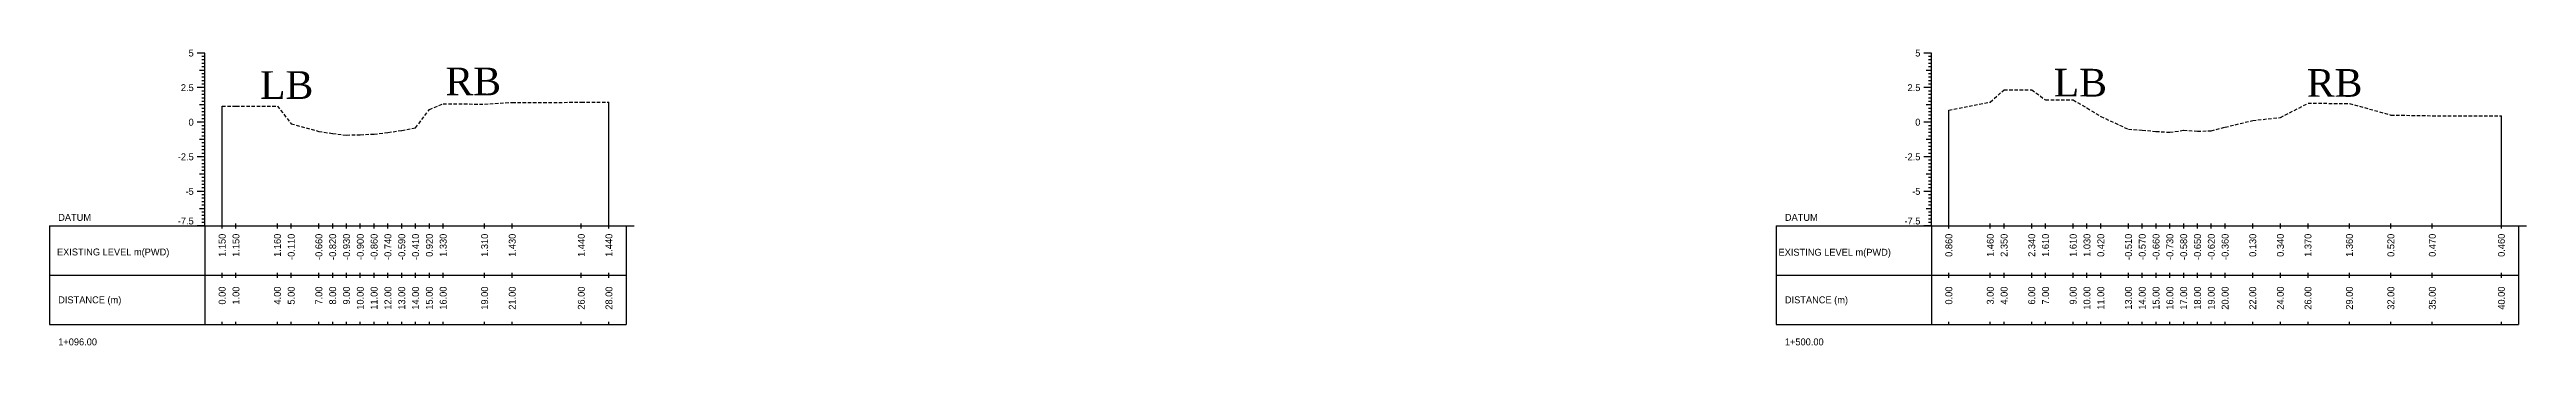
# Model space of a CAD drawing. Header units: inches. Extents: x 2917 to 4535, y -1482 to -1060.
# Drawn here: x 3397.8 to 3577.1, y -1482.3 to -1461 of the extents above; entities that cross this region are included whole.
import ezdxf
from ezdxf.enums import TextEntityAlignment as Align

# ---------------------------------------------------------------- set-up
doc = ezdxf.new("R2010")
doc.units = ezdxf.units.IN
doc.header["$MEASUREMENT"] = 0
doc.linetypes.add('HIDDEN', pattern=[0.375, 0.25, -0.125])
doc.layers.add('CS_Drawing', color=7, linetype='Continuous')
doc.layers.add('GL', color=3, linetype='HIDDEN')
doc.styles.add('romans', font='romans.shx')

msp = doc.modelspace()

# ---------------------------------------------------------------- linework, layer by layer
at = {"layer": 'CS_Drawing'}
for p, q in [((3409.03, -1461.2), (3408.47, -1461.2)), ((3409.03, -1461.2), (3408.64, -1461.2)), ((3409.03, -1461.2), (3408.81, -1461.2)), ((3409.03, -1473.7), (3409.03, -1461.2)), ((3534.03, -1461.2), (3533.47, -1461.2)), ((3534.03, -1461.2), (3533.64, -1461.2)), ((3534.03, -1461.2), (3533.81, -1461.2)), ((3534.03, -1473.7), (3534.03, -1461.2)), ((3409.03, -1462.45), (3408.64, -1462.45)), ((3409.03, -1461.45), (3408.81, -1461.45)), ((3409.03, -1461.7), (3408.81, -1461.7)), ((3409.03, -1461.95), (3408.81, -1461.95)), ((3409.03, -1462.2), (3408.81, -1462.2)), ((3409.03, -1462.45), (3408.81, -1462.45)), ((3409.03, -1462.7), (3408.81, -1462.7)), ((3409.03, -1462.95), (3408.81, -1462.95)), ((3534.03, -1462.45), (3533.64, -1462.45)), ((3534.03, -1461.45), (3533.81, -1461.45)), ((3534.03, -1461.7), (3533.81, -1461.7)), ((3534.03, -1461.95), (3533.81, -1461.95)), ((3534.03, -1462.2), (3533.81, -1462.2)), ((3534.03, -1462.45), (3533.81, -1462.45)), ((3534.03, -1462.7), (3533.81, -1462.7)), ((3534.03, -1462.95), (3533.81, -1462.95)), ((3409.03, -1463.7), (3408.47, -1463.7)), ((3409.03, -1463.7), (3408.64, -1463.7)), ((3409.03, -1464.95), (3408.64, -1464.95)), ((3409.03, -1463.2), (3408.81, -1463.2)), ((3409.03, -1463.45), (3408.81, -1463.45)), ((3409.03, -1463.7), (3408.81, -1463.7)), ((3409.03, -1463.95), (3408.81, -1463.95)), ((3409.03, -1464.2), (3408.81, -1464.2)), ((3409.03, -1464.45), (3408.81, -1464.45)), ((3409.03, -1464.7), (3408.81, -1464.7)), ((3409.03, -1464.95), (3408.81, -1464.95)), ((3438.28, -1473.7), (3438.28, -1464.76)), ((3534.03, -1463.7), (3533.47, -1463.7)), ((3534.03, -1463.7), (3533.64, -1463.7)), ((3534.03, -1464.95), (3533.64, -1464.95)), ((3534.03, -1463.2), (3533.81, -1463.2)), ((3534.03, -1463.45), (3533.81, -1463.45)), ((3534.03, -1463.7), (3533.81, -1463.7)), ((3534.03, -1463.95), (3533.81, -1463.95)), ((3534.03, -1464.2), (3533.81, -1464.2)), ((3534.03, -1464.45), (3533.81, -1464.45)), ((3534.03, -1464.7), (3533.81, -1464.7)), ((3534.03, -1464.95), (3533.81, -1464.95)), ((3409.03, -1466.2), (3408.47, -1466.2)), ((3409.03, -1466.2), (3408.64, -1466.2)), ((3409.03, -1465.2), (3408.81, -1465.2)), ((3409.03, -1465.45), (3408.81, -1465.45)), ((3409.03, -1465.7), (3408.81, -1465.7)), ((3409.03, -1465.95), (3408.81, -1465.95)), ((3409.03, -1466.2), (3408.81, -1466.2)), ((3409.03, -1466.45), (3408.81, -1466.45)), ((3409.03, -1466.7), (3408.81, -1466.7)), ((3410.28, -1473.7), (3410.28, -1465.05)), ((3534.03, -1466.2), (3533.47, -1466.2)), ((3534.03, -1466.2), (3533.64, -1466.2)), ((3534.03, -1465.2), (3533.81, -1465.2)), ((3534.03, -1465.45), (3533.81, -1465.45)), ((3534.03, -1465.7), (3533.81, -1465.7)), ((3534.03, -1465.95), (3533.81, -1465.95)), ((3534.03, -1466.2), (3533.81, -1466.2)), ((3534.03, -1466.45), (3533.81, -1466.45)), ((3534.03, -1466.7), (3533.81, -1466.7)), ((3535.28, -1473.7), (3535.28, -1465.34)), ((3575.28, -1473.7), (3575.28, -1465.74)), ((3409.03, -1467.45), (3408.64, -1467.45)), ((3409.03, -1466.95), (3408.81, -1466.95)), ((3409.03, -1467.2), (3408.81, -1467.2)), ((3409.03, -1467.45), (3408.81, -1467.45)), ((3409.03, -1467.7), (3408.81, -1467.7)), ((3409.03, -1467.95), (3408.81, -1467.95)), ((3409.03, -1468.2), (3408.81, -1468.2)), ((3409.03, -1468.45), (3408.81, -1468.45)), ((3534.03, -1467.45), (3533.64, -1467.45)), ((3534.03, -1466.95), (3533.81, -1466.95)), ((3534.03, -1467.2), (3533.81, -1467.2)), ((3534.03, -1467.45), (3533.81, -1467.45)), ((3534.03, -1467.7), (3533.81, -1467.7)), ((3534.03, -1467.95), (3533.81, -1467.95)), ((3534.03, -1468.2), (3533.81, -1468.2)), ((3534.03, -1468.45), (3533.81, -1468.45)), ((3409.03, -1468.7), (3408.47, -1468.7)), ((3409.03, -1468.7), (3408.64, -1468.7)), ((3409.03, -1469.95), (3408.64, -1469.95)), ((3409.03, -1468.7), (3408.81, -1468.7)), ((3409.03, -1468.95), (3408.81, -1468.95)), ((3409.03, -1469.2), (3408.81, -1469.2)), ((3409.03, -1469.45), (3408.81, -1469.45)), ((3409.03, -1469.7), (3408.81, -1469.7)), ((3409.03, -1469.95), (3408.81, -1469.95)), ((3409.03, -1470.2), (3408.81, -1470.2)), ((3534.03, -1468.7), (3533.47, -1468.7)), ((3534.03, -1468.7), (3533.64, -1468.7)), ((3534.03, -1469.95), (3533.64, -1469.95)), ((3534.03, -1468.7), (3533.81, -1468.7)), ((3534.03, -1468.95), (3533.81, -1468.95)), ((3534.03, -1469.2), (3533.81, -1469.2)), ((3534.03, -1469.45), (3533.81, -1469.45)), ((3534.03, -1469.7), (3533.81, -1469.7)), ((3534.03, -1469.95), (3533.81, -1469.95)), ((3534.03, -1470.2), (3533.81, -1470.2)), ((3409.03, -1471.2), (3408.47, -1471.2)), ((3409.03, -1471.2), (3408.64, -1471.2)), ((3409.03, -1470.45), (3408.81, -1470.45)), ((3409.03, -1470.7), (3408.81, -1470.7)), ((3409.03, -1470.95), (3408.81, -1470.95)), ((3409.03, -1471.2), (3408.81, -1471.2)), ((3409.03, -1471.45), (3408.81, -1471.45)), ((3409.03, -1471.7), (3408.81, -1471.7)), ((3409.03, -1471.95), (3408.81, -1471.95)), ((3534.03, -1471.2), (3533.47, -1471.2)), ((3534.03, -1471.2), (3533.64, -1471.2)), ((3534.03, -1470.45), (3533.81, -1470.45)), ((3534.03, -1470.7), (3533.81, -1470.7)), ((3534.03, -1470.95), (3533.81, -1470.95)), ((3534.03, -1471.2), (3533.81, -1471.2)), ((3534.03, -1471.45), (3533.81, -1471.45)), ((3534.03, -1471.7), (3533.81, -1471.7)), ((3534.03, -1471.95), (3533.81, -1471.95)), ((3397.78, -1473.7), (3409.03, -1473.7)), ((3397.78, -1473.7), (3397.78, -1480.83)), ((3409.03, -1473.7), (3408.47, -1473.7)), ((3409.03, -1472.45), (3408.64, -1472.45)), ((3409.03, -1473.7), (3408.64, -1473.7)), ((3409.03, -1472.2), (3408.81, -1472.2)), ((3409.03, -1472.45), (3408.81, -1472.45)), ((3409.03, -1472.7), (3408.81, -1472.7)), ((3409.03, -1472.95), (3408.81, -1472.95)), ((3409.03, -1473.2), (3408.81, -1473.2)), ((3409.03, -1473.45), (3408.81, -1473.45)), ((3409.03, -1473.7), (3408.81, -1473.7)), ((3409.03, -1473.7), (3439.53, -1473.7)), ((3409.03, -1473.7), (3409.03, -1480.83)), ((3410.28, -1473.89), (3410.28, -1473.51)), ((3411.28, -1473.89), (3411.28, -1473.51)), ((3414.28, -1473.89), (3414.28, -1473.51)), ((3415.28, -1473.89), (3415.28, -1473.51)), ((3417.28, -1473.89), (3417.28, -1473.51)), ((3418.28, -1473.89), (3418.28, -1473.51)), ((3419.28, -1473.89), (3419.28, -1473.51)), ((3420.28, -1473.89), (3420.28, -1473.51)), ((3421.28, -1473.89), (3421.28, -1473.51)), ((3422.28, -1473.89), (3422.28, -1473.51)), ((3423.28, -1473.89), (3423.28, -1473.51)), ((3424.28, -1473.89), (3424.28, -1473.51)), ((3425.28, -1473.89), (3425.28, -1473.51)), ((3426.28, -1473.89), (3426.28, -1473.51)), ((3429.28, -1473.89), (3429.28, -1473.51)), ((3431.28, -1473.89), (3431.28, -1473.51)), ((3436.28, -1473.89), (3436.28, -1473.51)), ((3438.28, -1473.89), (3438.28, -1473.51)), ((3439.53, -1473.7), (3440.1, -1473.7)), ((3439.53, -1473.7), (3439.93, -1473.7)), ((3439.53, -1473.7), (3439.76, -1473.7)), ((3439.53, -1473.7), (3439.53, -1480.83)), ((3522.78, -1473.7), (3534.03, -1473.7)), ((3522.78, -1473.7), (3522.78, -1480.83)), ((3534.03, -1473.7), (3533.47, -1473.7)), ((3534.03, -1472.45), (3533.64, -1472.45)), ((3534.03, -1473.7), (3533.64, -1473.7)), ((3534.03, -1472.2), (3533.81, -1472.2)), ((3534.03, -1472.45), (3533.81, -1472.45)), ((3534.03, -1472.7), (3533.81, -1472.7)), ((3534.03, -1472.95), (3533.81, -1472.95)), ((3534.03, -1473.2), (3533.81, -1473.2)), ((3534.03, -1473.45), (3533.81, -1473.45)), ((3534.03, -1473.7), (3533.81, -1473.7)), ((3534.03, -1473.7), (3576.53, -1473.7)), ((3534.03, -1473.7), (3534.03, -1480.83)), ((3535.28, -1473.89), (3535.28, -1473.51)), ((3538.28, -1473.89), (3538.28, -1473.51)), ((3539.28, -1473.89), (3539.28, -1473.51)), ((3541.28, -1473.89), (3541.28, -1473.51)), ((3542.28, -1473.89), (3542.28, -1473.51)), ((3544.28, -1473.89), (3544.28, -1473.51)), ((3545.28, -1473.89), (3545.28, -1473.51)), ((3546.28, -1473.89), (3546.28, -1473.51)), ((3548.28, -1473.89), (3548.28, -1473.51)), ((3549.28, -1473.89), (3549.28, -1473.51)), ((3550.28, -1473.89), (3550.28, -1473.51)), ((3551.28, -1473.89), (3551.28, -1473.51)), ((3552.28, -1473.89), (3552.28, -1473.51)), ((3553.28, -1473.89), (3553.28, -1473.51)), ((3554.28, -1473.89), (3554.28, -1473.51)), ((3555.28, -1473.89), (3555.28, -1473.51)), ((3557.28, -1473.89), (3557.28, -1473.51)), ((3559.28, -1473.89), (3559.28, -1473.51)), ((3561.28, -1473.89), (3561.28, -1473.51)), ((3564.28, -1473.89), (3564.28, -1473.51)), ((3567.28, -1473.89), (3567.28, -1473.51)), ((3570.28, -1473.89), (3570.28, -1473.51)), ((3575.28, -1473.89), (3575.28, -1473.51)), ((3576.53, -1473.7), (3577.1, -1473.7)), ((3576.53, -1473.7), (3576.93, -1473.7)), ((3576.53, -1473.7), (3576.76, -1473.7)), ((3576.53, -1473.7), (3576.53, -1480.83)), ((3397.78, -1477.26), (3409.03, -1477.26)), ((3409.03, -1477.26), (3439.53, -1477.26)), ((3409.03, -1477.26), (3439.53, -1477.26)), ((3410.28, -1477.45), (3410.28, -1477.08)), ((3411.28, -1477.45), (3411.28, -1477.08)), ((3414.28, -1477.45), (3414.28, -1477.08)), ((3415.28, -1477.45), (3415.28, -1477.08)), ((3417.28, -1477.45), (3417.28, -1477.08)), ((3418.28, -1477.45), (3418.28, -1477.08)), ((3419.28, -1477.45), (3419.28, -1477.08)), ((3420.28, -1477.45), (3420.28, -1477.08)), ((3421.28, -1477.45), (3421.28, -1477.08)), ((3422.28, -1477.45), (3422.28, -1477.08)), ((3423.28, -1477.45), (3423.28, -1477.08)), ((3424.28, -1477.45), (3424.28, -1477.08)), ((3425.28, -1477.45), (3425.28, -1477.08)), ((3426.28, -1477.45), (3426.28, -1477.08)), ((3429.28, -1477.45), (3429.28, -1477.08)), ((3431.28, -1477.45), (3431.28, -1477.08)), ((3436.28, -1477.45), (3436.28, -1477.08)), ((3438.28, -1477.45), (3438.28, -1477.08)), ((3522.78, -1477.26), (3534.03, -1477.26)), ((3534.03, -1477.26), (3576.53, -1477.26)), ((3534.03, -1477.26), (3576.53, -1477.26)), ((3535.28, -1477.45), (3535.28, -1477.08)), ((3538.28, -1477.45), (3538.28, -1477.08)), ((3539.28, -1477.45), (3539.28, -1477.08)), ((3541.28, -1477.45), (3541.28, -1477.08)), ((3542.28, -1477.45), (3542.28, -1477.08)), ((3544.28, -1477.45), (3544.28, -1477.08)), ((3545.28, -1477.45), (3545.28, -1477.08)), ((3546.28, -1477.45), (3546.28, -1477.08)), ((3548.28, -1477.45), (3548.28, -1477.08)), ((3549.28, -1477.45), (3549.28, -1477.08)), ((3550.28, -1477.45), (3550.28, -1477.08)), ((3551.28, -1477.45), (3551.28, -1477.08)), ((3552.28, -1477.45), (3552.28, -1477.08)), ((3553.28, -1477.45), (3553.28, -1477.08)), ((3554.28, -1477.45), (3554.28, -1477.08)), ((3555.28, -1477.45), (3555.28, -1477.08)), ((3557.28, -1477.45), (3557.28, -1477.08)), ((3559.28, -1477.45), (3559.28, -1477.08)), ((3561.28, -1477.45), (3561.28, -1477.08)), ((3564.28, -1477.45), (3564.28, -1477.08)), ((3567.28, -1477.45), (3567.28, -1477.08)), ((3570.28, -1477.45), (3570.28, -1477.08)), ((3575.28, -1477.45), (3575.28, -1477.08)), ((3397.78, -1480.83), (3409.03, -1480.83)), ((3409.03, -1480.83), (3439.53, -1480.83)), ((3410.28, -1480.83), (3410.28, -1480.64)), ((3411.28, -1480.83), (3411.28, -1480.64)), ((3414.28, -1480.83), (3414.28, -1480.64)), ((3415.28, -1480.83), (3415.28, -1480.64)), ((3417.28, -1480.83), (3417.28, -1480.64)), ((3418.28, -1480.83), (3418.28, -1480.64)), ((3419.28, -1480.83), (3419.28, -1480.64)), ((3420.28, -1480.83), (3420.28, -1480.64)), ((3421.28, -1480.83), (3421.28, -1480.64)), ((3422.28, -1480.83), (3422.28, -1480.64)), ((3423.28, -1480.83), (3423.28, -1480.64)), ((3424.28, -1480.83), (3424.28, -1480.64)), ((3425.28, -1480.83), (3425.28, -1480.64)), ((3426.28, -1480.83), (3426.28, -1480.64)), ((3429.28, -1480.83), (3429.28, -1480.64)), ((3431.28, -1480.83), (3431.28, -1480.64)), ((3436.28, -1480.83), (3436.28, -1480.64)), ((3438.28, -1480.83), (3438.28, -1480.64)), ((3522.78, -1480.83), (3534.03, -1480.83)), ((3534.03, -1480.83), (3576.53, -1480.83)), ((3535.28, -1480.83), (3535.28, -1480.64)), ((3538.28, -1480.83), (3538.28, -1480.64)), ((3539.28, -1480.83), (3539.28, -1480.64)), ((3541.28, -1480.83), (3541.28, -1480.64)), ((3542.28, -1480.83), (3542.28, -1480.64)), ((3544.28, -1480.83), (3544.28, -1480.64)), ((3545.28, -1480.83), (3545.28, -1480.64)), ((3546.28, -1480.83), (3546.28, -1480.64)), ((3548.28, -1480.83), (3548.28, -1480.64)), ((3549.28, -1480.83), (3549.28, -1480.64)), ((3550.28, -1480.83), (3550.28, -1480.64)), ((3551.28, -1480.83), (3551.28, -1480.64)), ((3552.28, -1480.83), (3552.28, -1480.64)), ((3553.28, -1480.83), (3553.28, -1480.64)), ((3554.28, -1480.83), (3554.28, -1480.64)), ((3555.28, -1480.83), (3555.28, -1480.64)), ((3557.28, -1480.83), (3557.28, -1480.64)), ((3559.28, -1480.83), (3559.28, -1480.64)), ((3561.28, -1480.83), (3561.28, -1480.64)), ((3564.28, -1480.83), (3564.28, -1480.64)), ((3567.28, -1480.83), (3567.28, -1480.64)), ((3570.28, -1480.83), (3570.28, -1480.64)), ((3575.28, -1480.83), (3575.28, -1480.64))]:
    msp.add_line(p, q, dxfattribs=at)
at = {"layer": 'GL'}
for points in [[(3410.28, -1465.05), (3411.28, -1465.05), (3414.28, -1465.04), (3415.28, -1466.31), (3417.28, -1466.86), (3418.28, -1467.02), (3419.28, -1467.13), (3420.28, -1467.1), (3421.28, -1467.06), (3422.28, -1466.94), (3423.28, -1466.79), (3424.28, -1466.61), (3425.28, -1465.28), (3426.28, -1464.87), (3429.28, -1464.89), (3431.28, -1464.77), (3436.28, -1464.76), (3438.28, -1464.76)], [(3535.28, -1465.34), (3538.28, -1464.74), (3539.28, -1463.85), (3541.28, -1463.86), (3542.28, -1464.59), (3544.28, -1464.59), (3545.28, -1465.17), (3546.28, -1465.78), (3548.28, -1466.71), (3549.28, -1466.77), (3550.28, -1466.86), (3551.28, -1466.93), (3552.28, -1466.78), (3553.28, -1466.85), (3554.28, -1466.82), (3555.28, -1466.56), (3557.28, -1466.07), (3559.28, -1465.86), (3561.28, -1464.83), (3564.28, -1464.84), (3567.28, -1465.68), (3570.28, -1465.73), (3575.28, -1465.74)]]:
    msp.add_lwpolyline(points, dxfattribs=at)

# ---------------------------------------------------------------- texts
at = {"char_height": 2, "width": 27.1477, "attachment_point": 1, "style": 'romans'}
for s, insert in [('{\\fTimes New Roman|b0|i0|c0|p18;LB}', (3413.02, -1462.51)), ('{\\fTimes New Roman|b0|i0|c0|p18;RB}', (3426.44, -1462.25)), ('{\\fTimes New Roman|b0|i0|c0|p18;LB}', (3542.87, -1462.34)), ('{\\fTimes New Roman|b0|i0|c0|p18;RB}', (3561.19, -1462.36))]:
    msp.add_mtext(s, dxfattribs=dict(at, insert=insert))
at = {"layer": 'CS_Drawing'}
for s, p in [('5', (3408.22, -1461.2)), ('5', (3533.22, -1461.2)), ('2.5', (3408.22, -1463.7)), ('2.5', (3533.22, -1463.7)), ('0', (3408.22, -1466.2)), ('0', (3533.22, -1466.2)), ('-2.5', (3408.22, -1468.7)), ('-2.5', (3533.22, -1468.7)), ('-5', (3408.22, -1471.2)), ('-5', (3533.22, -1471.2))]:
    msp.add_text(s, height=0.5, dxfattribs=at).set_placement(p, align=Align.MIDDLE_RIGHT)
for s, p in [('DATUM', (3398.41, -1473.08)), ('DATUM', (3523.41, -1473.08)), ('EXISTING LEVEL m(PWD)', (3398.32, -1475.58)), ('EXISTING LEVEL m(PWD)', (3522.95, -1475.6)), ('DISTANCE (m)', (3398.41, -1479.04)), ('DISTANCE (m)', (3523.41, -1479.04)), ('1+096.00', (3398.41, -1482.08)), ('1+500.00', (3523.41, -1482.08))]:
    msp.add_text(s, height=0.5, dxfattribs=at).set_placement(p, align=Align.MIDDLE_LEFT)
for p in [(3408.22, -1473.59), (3533.22, -1473.59)]:
    msp.add_text('-7.5', height=0.5, dxfattribs=at).set_placement(p, align=Align.RIGHT)
for s, p in [('1.150', (3410.28, -1474.26)), ('1.150', (3411.28, -1474.26)), ('1.160', (3414.28, -1474.26)), ('-0.110', (3415.28, -1474.26)), ('-0.660', (3417.28, -1474.26)), ('-0.820', (3418.28, -1474.26)), ('-0.930', (3419.28, -1474.26)), ('-0.900', (3420.28, -1474.26)), ('-0.860', (3421.28, -1474.26)), ('-0.740', (3422.28, -1474.26)), ('-0.590', (3423.28, -1474.26)), ('-0.410', (3424.28, -1474.26)), ('0.920', (3425.28, -1474.26)), ('1.330', (3426.28, -1474.26)), ('1.310', (3429.28, -1474.26)), ('1.430', (3431.28, -1474.26)), ('1.440', (3436.28, -1474.26)), ('1.440', (3438.28, -1474.26)), ('0.860', (3535.28, -1474.26)), ('1.460', (3538.28, -1474.26)), ('2.350', (3539.28, -1474.26)), ('2.340', (3541.28, -1474.26)), ('1.610', (3542.28, -1474.26)), ('1.610', (3544.28, -1474.26)), ('1.030', (3545.28, -1474.26)), ('0.420', (3546.28, -1474.26)), ('-0.510', (3548.28, -1474.26)), ('-0.570', (3549.28, -1474.26)), ('-0.660', (3550.28, -1474.26)), ('-0.730', (3551.28, -1474.26)), ('-0.580', (3552.28, -1474.26)), ('-0.650', (3553.28, -1474.26)), ('-0.620', (3554.28, -1474.26)), ('-0.360', (3555.28, -1474.26)), ('0.130', (3557.28, -1474.26)), ('0.340', (3559.28, -1474.26)), ('1.370', (3561.28, -1474.26)), ('1.360', (3564.28, -1474.26)), ('0.520', (3567.28, -1474.26)), ('0.470', (3570.28, -1474.26)), ('0.460', (3575.28, -1474.26)), ('0.00', (3410.28, -1478.08)), ('1.00', (3411.28, -1478.08)), ('4.00', (3414.28, -1478.08)), ('5.00', (3415.28, -1478.08)), ('7.00', (3417.28, -1478.08)), ('8.00', (3418.28, -1478.08)), ('9.00', (3419.28, -1478.08)), ('10.00', (3420.28, -1478.08)), ('11.00', (3421.28, -1478.08)), ('12.00', (3422.28, -1478.08)), ('13.00', (3423.28, -1478.08)), ('14.00', (3424.28, -1478.08)), ('15.00', (3425.28, -1478.08)), ('16.00', (3426.28, -1478.08)), ('19.00', (3429.28, -1478.08)), ('21.00', (3431.28, -1478.08)), ('26.00', (3436.28, -1478.08)), ('28.00', (3438.28, -1478.08)), ('0.00', (3535.28, -1478.08)), ('3.00', (3538.28, -1478.08)), ('4.00', (3539.28, -1478.08)), ('6.00', (3541.28, -1478.08)), ('7.00', (3542.28, -1478.08)), ('9.00', (3544.28, -1478.08)), ('10.00', (3545.28, -1478.08)), ('11.00', (3546.28, -1478.08)), ('13.00', (3548.28, -1478.08)), ('14.00', (3549.28, -1478.08)), ('15.00', (3550.28, -1478.08)), ('16.00', (3551.28, -1478.08)), ('17.00', (3552.28, -1478.08)), ('18.00', (3553.28, -1478.08)), ('19.00', (3554.28, -1478.08)), ('20.00', (3555.28, -1478.08)), ('22.00', (3557.28, -1478.08)), ('24.00', (3559.28, -1478.08)), ('26.00', (3561.28, -1478.08)), ('29.00', (3564.28, -1478.08)), ('32.00', (3567.28, -1478.08)), ('35.00', (3570.28, -1478.08)), ('40.00', (3575.28, -1478.08))]:
    msp.add_text(s, height=0.5, rotation=90, dxfattribs=at).set_placement(p, align=Align.MIDDLE_RIGHT)

doc.saveas('drawing.dxf')
